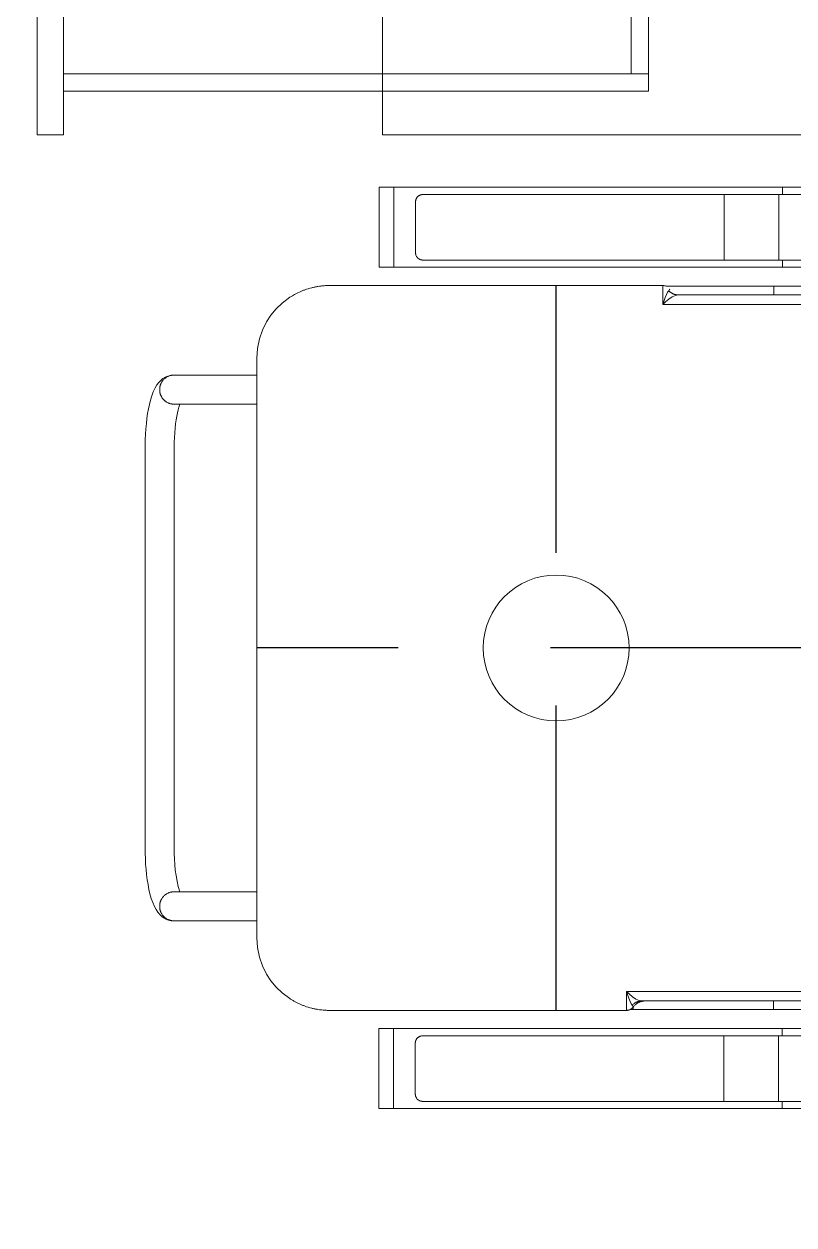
# Model space of a CAD drawing. Header units: feet. Extents: x 3067008 to 3074218, y -5466580 to -5451130.
# Drawn here: x 3072510 to 3073039, y -5455291 to -5454466 of the extents above; entities that cross this region are included whole.
import ezdxf

# ---------------------------------------------------------------- set-up
doc = ezdxf.new("R2010")
doc.units = ezdxf.units.FT
doc.header["$LTSCALE"] = 33
doc.header["$MEASUREMENT"] = 0
doc.linetypes.add('HIDDEN', pattern=[9.524999999999995, 6.349999999999997, -3.174999999999998])
for name, color, linetype, lineweight in [('LENS-DIM', 252, 'Continuous', 5), ('LENS-FURNITURE', 13, 'Continuous', 9), ('LK-FURNITURE', 13, 'Continuous', 9), ('LN-HATCH', 251, 'Continuous', 0)]:
    doc.layers.add(name, color=color, linetype=linetype, lineweight=lineweight)

# ---------------------------------------------------------------- blocks, each defined once
blk = doc.blocks.new('A$Ceb5d2849')
at = {"layer": 'LN-HATCH'}
h = blk.add_hatch(dxfattribs=at)
h.set_pattern_fill('ANSI32', color=256, scale=333, angle=180)
h.set_pattern_definition([(225, (-4855153.921545184, 5277309.766559889), (88.29995930067012, -88.29995930067015), []), (225, (-4855212.788184619, 5277309.766559889), (88.29995930067012, -88.29995930067015), [])])
edge = h.paths.add_edge_path()
edge.add_line((3911.997087976896, -6821.441672743297), (3911.997087976896, -9854.441672743298))
edge.add_line((3911.997087976896, -9854.441672743298), (4156.997087976895, -9854.441672743298))
edge.add_line((4156.997087976895, -9854.441672743298), (4156.997087976895, -6769.441672743297))
edge.add_line((4156.997087976895, -6769.441672743297), (3911.997087976896, -6769.441672743297))
edge = h.paths.add_edge_path()
edge.add_line((4156.997087976895, -3694.441672743298), (3911.997087976896, -3694.441672743298))
edge.add_line((3911.997087976896, -3694.441672743298), (3911.997087976896, -6514.441672743298))
edge.add_line((3911.997087976896, -6514.441672743298), (4156.997087976895, -6514.441672743298))
edge.add_line((4156.997087976895, -6571.441672742366), (4156.997087976895, -3698.258792048321))
h.paths.add_polyline_path([(4156.997087976895, -474.4416727432981), (3906.997087976895, -474.4416727432981), (3906.997087976895, -3434.441672743298), (4156.997087976895, -3434.441672743298)])
h.paths.add_polyline_path([(4156.997087976895, 1955.55832725577), (366.9970879768953, 1955.55832725577), (366.9970879768953, 1705.558327256702), (3906.997087976895, 1705.558327256702), (3906.997087976895, -224.4416727432981), (4156.997087976895, -224.4416727432981)])
edge = h.paths.add_edge_path()
edge.add_line((-2403.002912023105, 2980.558327257633), (-2153.002912023105, 2980.558327257633))
edge.add_line((-2183.002912023105, 2980.558327256702), (-2183.002912023105, 4135.558327257633))
edge.add_line((-2183.002912023105, 4135.558327257633), (-883.0029120231047, 4135.558327257633))
edge.add_line((-883.0029120231047, 4135.558327257633), (-883.0029120231047, 1705.55832725577))
edge.add_line((-883.0029120231047, 1705.55832725577), (131.9970879713073, 1705.55832725577))
edge.add_line((131.9970879713073, 1705.55832725577), (131.9970879713073, 1955.55832725577))
edge.add_line((131.9970879713073, 1955.55832725577), (-633.0029120231047, 1955.55832725577))
edge.add_line((-633.0029120231047, 1955.55832725577), (-633.0029120231047, 4385.558327257633))
edge.add_line((-633.0029120231047, 4385.558327257633), (-2403.002912023105, 4385.558327257633))
edge.add_line((-2403.002912023105, 4385.558327257633), (-2403.002912023105, 2987.834062271751))
edge = h.paths.add_edge_path()
edge.add_line((-2403.002912023105, 2698.558327257633), (-2403.002912023105, -291.4416727423668))
edge.add_line((-2403.002912023105, -259.4416727423668), (-2183.002912023105, -259.4416727423668))
edge.add_line((-2183.002912023105, -259.4416727423668), (-2183.002912023105, 2695.558327257634))
edge.add_line((-2183.002912023105, 2695.558327257634), (-2403.002912023105, 2695.558327257634))
h.paths.add_polyline_path([(-2153.002912023105, -529.4416727423667), (-2403.002912023105, -529.4416727423667), (-2403.002912023105, -3449.441672742367), (-2153.002912023105, -3449.441672742367)])
edge = h.paths.add_edge_path()
edge.add_line((-2403.002912023105, -6548.441672742367), (-2153.002912023105, -6548.441672742367))
edge.add_line((-2153.002912023105, -6571.441672743297), (-2153.002912023105, -3699.441672742367))
edge.add_line((-2153.002912023105, -3699.441672742367), (-2403.002912023105, -3699.441672742367))
edge.add_line((-2403.002912023105, -3699.441672742367), (-2403.002912023105, -6571.441672743297))
edge = h.paths.add_edge_path()
edge.add_line((-2403.002912023105, -6791.441672742367), (-2403.002912023105, -9911.441672742369))
edge.add_line((-2403.002912023105, -9876.441672742367), (-2153.002912023105, -9876.441672742367))
edge.add_line((-2153.002912023105, -9876.441672742367), (-2153.002912023105, -6796.441672742367))
edge.add_line((-2153.002912023105, -6796.441672742367), (-2403.002912023105, -6796.441672742367))
blk = doc.blocks.new('TRIAL SET CABINET 633x500')
blk.add_circle((0, 0), 50.09224864585668)
at = {"layer": 'LENS-FURNITURE'}
blk.add_lwpolyline([(119.4230440827086, -352.4817388160154), (119.4230440827086, -985.4817388160156), (-380.5769559172913, -985.4817388160156), (-380.5769559172913, -352.4817388160154)], close=True, dxfattribs=at)
at = {"layer": 'LENS-FURNITURE', "color": 146}
for points in [[(338.5359051078558, -352.4817388160154), (338.5359051078558, -985.4817388160156), (356.5359051078559, -985.4817388160156), (356.5359051078559, -352.4817388160154)], [(-63.4640948921442, -382.4817388160154), (-63.4640948921442, -394.4817388160154), (338.5359051078558, -394.4817388160154), (338.5359051078558, -382.4817388160154)], [(-63.4640948921442, -394.4817388160154), (-63.4640948921442, -943.4817388160153), (-51.4640948921442, -943.4817388160153), (-51.4640948921442, -394.4817388160154)]]:
    blk.add_lwpolyline(points, close=True, dxfattribs=at)
blk = doc.blocks.new('CHAIR UNIT')
at = {"layer": 'Defpoints', "linetype": 'HIDDEN'}
for p, q in [((0, 205.7260339055501), (0, -205.7260339055793)), ((-249.0004958324135, -2.91038e-11), (249.0004958324135, -2.91038e-11))]:
    blk.add_line(p, q, dxfattribs=at)
at = {"layer": 'LENS-FURNITURE'}
for points in [[(242.49951114133, 193.2353779623809), (242.49951114133, 83.9969220382045), (242.1708095986396, 81.9151460484427), (241.24861953035, 79.76032528525684), (239.7146791554987, 77.4046314021107), (237.6968173570931, 75.04893751713098), (235.9985264493153, 73.35064657812472), (236.0259181652218, 73.35977717363856), (236.4276644419879, 73.47847492835717), (238.071171679534, 73.9806577338313), (240.6825224813074, 74.86632558819838), (242.8099513817579, 75.72460165416123), (244.4169362522662, 76.54635533617692), (245.4578243121505, 77.29506424476858), (245.293473539874, 77.45028438343434), (245.1291230078787, 77.61463511944748), (244.8186827674508, 77.94333659339462), (244.5265035917981, 78.29029925834038), (244.3804141227156, 78.47291118727298), (244.243455067277, 78.65552311620556), (244.1156266629696, 78.83813504513819), (243.8599698543549, 79.22162009400198), (243.7504029916599, 79.42249321582494), (243.6317050000653, 79.62336633951053), (243.5221378989518, 79.82423946133349), (243.4217012096196, 80.02511258312734), (243.3303954117, 80.23511630046414), (243.2299587223679, 80.4359894222871), (243.1477835755795, 80.65512373886305), (243.0656081903726, 80.86512745619984), (242.9925634562969, 81.08426177091314), (242.9195187212899, 81.29426548822084), (242.791690078564, 81.73253411951009), (242.7369066476822, 81.96079902973727), (242.6912536285818, 82.17993334445055), (242.6456006094813, 82.40819825654035), (242.6090782433748, 82.62733257125365), (242.5725558754057, 82.85559748148079), (242.5451641604304, 83.0838623935706), (242.5086417924613, 83.54039221588754), (242.49951114133, 83.76865712797735), (242.49951114133, 83.9969220382045)], [(-248.4983128663152, 209.633929185482), (-248.4983128663152, 149.3902538124821)], [(-242.4995111394673, 209.633929185482), (-242.4995111394673, 149.3902538124821)], [(242.49951114133, 149.4724291795573), (242.49951114133, 209.7617575375771)], [(248.4983131065965, 149.4724291795573), (248.4983131065965, 209.7617575375771)], [(-235.998526209034, 193.4910346647375), (-236.5372317805886, 193.4910346647375), (-237.0850672870874, 193.5001652602513), (-238.1624777149409, 193.4819040654984), (-238.7103134598583, 193.4727734699845), (-239.2490187939257, 193.454512277094), (-239.796854538843, 193.4271204868273), (-240.335559871979, 193.399728698423), (-241.4129700604826, 193.3266839268326), (-241.9608060447499, 193.2810309436754), (-242.4995111394673, 193.2353779623809), (-242.4995111394673, 58.99734895897562), (-242.1799402479082, 56.97035654791398), (-241.2486192891374, 54.76075220605707), (-239.7512015206739, 52.45984190161107), (-237.6968173552305, 50.04936443979386), (-235.998526209034, 48.35107349889586), (-235.998526209034, 193.3905981029093)], [(-316.4938646722585, 155.188182556798), (-316.4938646722585, 187.0174417796661), (-311.4994284007698, 187.0174417796661), (-311.4994284007698, 155.188182556798)], [(-266.4947185218334, 155.188182556798), (-266.4947185218334, 187.0174417796661), (-261.5002822503448, 187.0174417796661), (-261.5002822503448, 155.188182556798)], [(261.500282490626, 155.3799250812444), (261.500282490626, 187.2091843059752), (266.4947185236961, 187.2091843059752), (266.4947185236961, 155.3799250812444)], [(-316.4938646722585, -111.7995882283139), (-316.4938646722585, 155.188182556798), (-311.4994284007698, 155.188182556798), (-311.4994284007698, -91.80358200351475), (-311.4902977496385, -91.967932739557), (-311.4902977496385, -92.1414140729757), (-311.4720366857946, -92.31489540453185), (-311.4537753826007, -92.479246140545), (-311.4263836666942, -92.65272747396375), (-311.3533389326185, -92.98142894601914), (-311.3076859135181, -93.15491027757523), (-311.262032895349, -93.31013041810363), (-311.1524655558169, -93.63883189015905), (-311.0794208208099, -93.79405203068745), (-311.0155069762841, -93.94927216932408), (-310.9333313517272, -94.10449230798986), (-310.8602866176517, -94.25058185114176), (-310.5863687451929, -94.6888504824019), (-310.4859322952107, -94.82580942817731), (-310.3763651940972, -94.95363777840976), (-310.2667978536338, -95.0905967260478), (-310.1481001004577, -95.21842507630934), (-309.9107045950368, -95.45582058391302), (-309.7828761907294, -95.5745183367689), (-309.6550480248406, -95.68408549414013), (-309.244171096012, -95.98539517779135), (-309.0980816278606, -96.07670114224312), (-308.9519921597093, -96.15887650934746), (-308.7967720385641, -96.24105187828535), (-308.486331560649, -96.38714141957462), (-308.1758913211524, -96.51496977166971), (-308.0115405488759, -96.56975335034076), (-307.6828392446041, -96.66105931482164), (-307.5184884732589, -96.69758170060234), (-307.3450070507825, -96.72497348900652), (-307.1806562785059, -96.75236527927338), (-307.0071750953794, -96.77975706954022), (-306.8428240846842, -96.78888766505409), (-306.6693429006264, -96.79801826243057), (-306.4958614781499, -96.79801826243057), (-271.4982854453847, -96.79801826243057), (-271.3248040229081, -96.79801826243057), (-271.1604532506317, -96.78888766505409), (-270.9869720665738, -96.77975706954022), (-270.8134906440973, -96.75236527927338), (-270.4847891014069, -96.69758170060234), (-270.3113079164177, -96.66105931482164), (-269.9826063737273, -96.56975335034076), (-269.8273862535134, -96.51496977166971), (-269.6630357205868, -96.4510555974848), (-269.5078153628856, -96.38714141957462), (-269.1973748840392, -96.24105187828535), (-269.0512854149565, -96.15887650934746), (-268.8960652947426, -96.07670114224312), (-268.7591064777225, -95.98539517779135), (-268.6130167711526, -95.88495861779666), (-268.3390988977626, -95.68408549414013), (-268.2112707318738, -95.5745183367689), (-268.0834423284978, -95.45582058391302), (-267.8460468221456, -95.21842507630934), (-267.7273490689695, -95.0905967260478), (-267.6177817294374, -94.95363777840976), (-267.5173452794552, -94.82580942817731), (-267.4169088285416, -94.6888504824019), (-267.3164721410722, -94.5427609392791), (-267.2251661028713, -94.3966713961272), (-267.060815570876, -94.10449230798986), (-266.9786401847377, -93.94927216932408), (-266.8508117804304, -93.63883189015905), (-266.7868974590674, -93.4744811541168), (-266.7321140281856, -93.31013041810363), (-266.6864610090852, -93.15491027757523), (-266.6408079899848, -92.98142894601914), (-266.5677632559091, -92.65272747396375), (-266.5403715409338, -92.479246140545), (-266.52211023774, -92.31489540453185), (-266.5038491729647, -91.967932739557), (-266.4947185218334, -91.80358200351475), (-266.4947185218334, 155.188182556798), (-261.5002822503448, 155.188182556798), (-261.5002822503448, -111.7995882283139)], [(-266.4947185218334, 152.7046603233902), (-311.4994284007698, 152.7046603233902)], [(-248.4983128663152, 50.67024499626132), (-248.4983128663152, 52.78854337180383), (-248.4983128663152, 149.3902538124821), (-242.4995111394673, 149.3902538124821), (-242.4995111394673, 61.32565105371759)], [(248.4983131065965, 75.64242628705688), (248.4983131065965, 149.4724291795573), (242.49951114133, 149.4724291795573), (242.49951114133, 83.8234407066484)], [(316.4938649134711, 155.3799250812444), (316.4938649134711, -111.6078457020048), (261.500282490626, -111.6078457020048), (261.500282490626, -121.6149794108642), (316.4938649134711, -121.6149794108642), (316.4938649134711, -111.6078457020048)], [(261.500282490626, -111.6078457020048), (261.500282490626, 155.3799250812444), (266.4947185236961, 155.3799250812444), (266.4947185236961, -91.61183947909738), (266.5038491748273, -91.7853208106244), (266.5129798268899, -91.94967154666664), (266.5221104780212, -92.12315288008541), (266.5403715427965, -92.29663421161241), (266.5677634961903, -92.46098494765465), (266.6042856257409, -92.6253356836969), (266.6408082311973, -92.79881701711562), (266.7321142684668, -93.12751848917105), (266.7868977002799, -93.28273862969942), (266.8416811311618, -93.44708936571259), (266.9147258661687, -93.60230950251572), (266.9786401875317, -93.75752964304407), (267.0608155727387, -93.91274978354342), (267.1429909579456, -94.0588393266953), (267.2251663440838, -94.2140594671946), (267.3164723813534, -94.35101841297), (267.4077784176916, -94.4971079561219), (267.5173452813178, -94.6340669018682), (267.6177819697187, -94.77102584950626), (267.7273493092506, -94.89885419973871), (267.8460470624268, -95.02668255186293), (268.0834423303604, -95.2640780576039), (268.2112707346679, -95.3827758123225), (268.3390991389751, -95.49234296783106), (268.6130170114338, -95.69321608965402), (268.7591064795852, -95.79365265148226), (268.8960655350238, -95.88495861779666), (269.0421550041065, -95.967133984901), (269.3525954829529, -96.13148472091417), (269.8182558426633, -96.32322724536058), (269.9826063755899, -96.37801082403166), (270.3113079182803, -96.46931678851251), (270.4756586905569, -96.50583917429321), (270.6491401130334, -96.54236156007391), (270.8134908843785, -96.56062275482692), (270.9869720693678, -96.58801454323113), (271.151322601363, -96.5971451406076), (271.4982854472473, -96.61540633352708), (306.4958617184311, -96.61540633352708), (306.6693431409076, -96.60627573612146), (306.8336939122528, -96.5971451406076), (307.007175097242, -96.58801454323113), (307.1806565197185, -96.56062275482692), (307.3450072910637, -96.54236156007391), (307.5093578239903, -96.50583917429321), (307.6828390080482, -96.46931678851251), (308.0115405507386, -96.37801082403166), (308.1667606718838, -96.32322724536058), (308.3311114422977, -96.25931307117573), (308.6415519211441, -96.13148472091417), (308.7967718029395, -96.0493093538389), (308.9428615104406, -95.967133984901), (309.0980816297233, -95.88495861779666), (309.2350404467434, -95.79365265148226), (309.3811301542446, -95.69321608965402), (309.6550480276346, -95.49234296783106), (309.782876431942, -95.3827758123225), (309.9107045978308, -95.2640780576039), (310.1481003407389, -95.02668255186293), (310.266798093915, -94.89885419973871), (310.3763651959598, -94.77102584950626), (310.5772380959243, -94.4971079561219), (310.6776750227437, -94.35101841297), (310.7689808215946, -94.2140594671946), (310.8511562068015, -94.0588393266953), (310.9333315929398, -93.91274978354342), (311.0155067406595, -93.75752964304407), (311.1433353833854, -93.44708936571259), (311.2072492279112, -93.28273862969942), (311.2620331356302, -93.12751848917105), (311.3533389344811, -92.79881701711562), (311.389861301519, -92.6253356836969), (311.4263836685568, -92.46098494765465), (311.4537756228819, -92.29663421161241), (311.4720366876572, -92.12315288008541), (311.4811673387885, -91.94967154666664), (311.4902979899198, -91.7853208106244), (311.4994284026325, -91.61183947909738), (311.4994284026325, 155.3799250812444)], [(311.4994284026325, 152.8964028478367), (266.4947185236961, 152.8964028478367)], [(-266.4947185218334, 115.2692148787901), (-311.4994284007698, 115.2692148787901)], [(311.4994284026325, 115.4518268077227), (266.4947185236961, 115.4518268077227)], [(246.5352347390726, 78.08942613651745), (246.1791414804757, 77.8702918199706), (245.4578243121505, 77.29506424476858)], [(248.4983131065965, 75.66981807732373), (248.6900555938482, 75.17676586922607), (248.7357086120173, 75.00328453583644), (248.7904920428992, 74.83893379979416), (248.8270146492869, 74.66545246637544), (248.8726674299687, 74.49197113484843), (248.9548428151756, 73.97152713645481), (248.9731041174382, 73.7980458049278), (248.9913651822135, 73.45108313995297), (249.0004958333448, 73.26847121102037), (249.0004958333448, -155.7268877471797)], [(-246.5626264531165, 53.09898365283153), (-246.179141478613, 53.39116273910621), (-245.8139175679534, 53.70160301827127), (-245.4669549614191, 54.03030449035577), (-245.1382534187287, 54.37726715716419), (-244.9739026464522, 54.55987908609677), (-244.6634624069556, 54.92510294209933), (-244.517372937873, 55.11684546840843), (-244.3804138824344, 55.30858799282579), (-244.2434548269957, 55.50946111464871), (-244.1064960099757, 55.70120364095783), (-243.9786678440869, 55.91120736015728), (-243.8599700909108, 56.11208048195113), (-243.62257434614, 56.53208791848737), (-243.5130072459578, 56.75122223133803), (-243.4125705566257, 56.96122595240012), (-243.3121341066435, 57.18036026525077), (-243.2208280693739, 57.39949457996408), (-243.0564775364473, 57.85602440414367), (-242.9103880673647, 58.31255422459799), (-242.7825594246387, 58.76908404874846), (-242.7277759937569, 59.00647955451859), (-242.6821229755879, 59.24387506395579), (-242.6364699564874, 59.47213997418294), (-242.5999475894496, 59.70953548364922), (-242.572555873543, 59.94693098939023), (-242.5451641585678, 60.1934570943704), (-242.50864155218, 60.66824810957768), (-242.4995111394673, 60.90564361718134), (-242.4995111394673, 61.14303912478499)], [(-249.0004958314821, -155.7268877471797), (-249.0004958314821, 48.26889812995796), (-248.9913651794195, 48.46064065812971), (-248.9822345282882, 48.6432525870623), (-248.973103877157, 48.83499511150876), (-248.954842813313, 49.01760704041225), (-248.9274508580566, 49.20021896934485), (-248.8909287303686, 49.39196149379132), (-248.8544061239809, 49.57457342272389), (-248.8087531058118, 49.75718535162741), (-248.7631000876427, 49.93066668504615), (-248.7083166558296, 50.11327861397878), (-248.5804882515222, 50.46024127892451), (-248.4343987833709, 50.80720394389937), (-248.3522233972326, 50.98068527728901), (-248.2700480110943, 51.14503601333126), (-248.1787419747561, 51.3093867493735), (-247.9778688363731, 51.61982702853856), (-247.8683017343283, 51.77504716906696), (-247.7587346322835, 51.92113671218976), (-247.6400368800387, 52.07635684899287), (-247.5213391268626, 52.21331579663092), (-247.2656825575977, 52.48723369184881), (-247.1287235012278, 52.62419263762422), (-246.9917644457892, 52.74289039050927), (-246.8548056278379, 52.87071874074172), (-246.7087161596865, 52.98941649548942), (-246.5626264531165, 53.09898365283153), (-246.2704475149512, 52.92550231941277), (-245.4578243102878, 52.29549116556881)], [(-248.4983128663152, 52.78854337180383), (-246.9461116660387, 52.78854337180383)], [(-249.0004958314821, -155.7268877471797), (-248.9913651794195, -156.256462341058), (-248.9822345282882, -156.7951675323129), (-248.973103877157, -157.3247421280539), (-248.954842813313, -157.8634473174461), (-248.9274508580566, -158.4021525068674), (-248.8544061239809, -159.4613016964868), (-248.8178839962929, -160.000006885879), (-248.7083166558296, -161.0591560736648), (-248.6535332240164, -161.5978612649195), (-248.5896189026535, -162.127435858798), (-248.5165741685778, -162.6570104526763), (-248.3522233972326, -163.7161596423247), (-248.2700480110943, -164.2366036388266), (-248.0691748727113, -165.295752828446), (-247.9687384227291, -165.8161968249478), (-247.859171083197, -166.3366408233414), (-247.7404733300209, -166.8662154172198), (-247.6217755768448, -167.3866594137216), (-247.493947410956, -167.8979728165723), (-247.2200295384973, -168.9388608114386), (-246.9278503628448, -169.9614876134436), (-246.7726300042123, -170.4728010144317), (-246.4439286999404, -171.4954278145451), (-246.2704475149512, -172.0067412173957), (-246.0969660924748, -172.5089240210072), (-245.914354018867, -173.0111068264814), (-245.7226115316152, -173.5132896319555), (-245.5308690443635, -174.0063418400532), (-245.3391267955303, -174.5085246455273), (-244.7091154251248, -175.9876812679577), (-244.4899812228978, -176.4716028805414), (-243.8051861822605, -177.9233677182928), (-243.0656079500914, -179.3477407639147), (-242.5542945712805, -180.2790615995764), (-242.289507349953, -180.7447220192698), (-242.015589476563, -181.2103824389632), (-241.741671603173, -181.6669122612801), (-241.1755745550618, -182.5799719077768), (-240.8833953794092, -183.0273711326881)], [(249.0004958333448, -155.7268877471797), (248.9913651822135, -156.256462341058), (248.9822345301509, -156.7951675323129), (248.9731041174382, -157.3247421280539), (248.9457121640444, -157.8634473174461), (248.9274510992691, -158.4021525068674), (248.8544063642621, -159.4613016964868), (248.8087533470243, -160.000006885879), (248.7631003279239, -160.5295814797864), (248.7083168961108, -161.0591560736648), (248.6535329874605, -161.5978612649195), (248.5804882533848, -162.127435858798), (248.5165741704404, -162.6570104526763), (248.3522233990953, -163.7161596423247), (248.2609173618257, -164.2366036388266), (248.1696115639061, -164.766178232705), (248.0691748745739, -165.295752828446), (247.968738425523, -165.8161968249478), (247.8591713234782, -166.3366408233414), (247.7404735703021, -166.8662154172198), (247.621775817126, -167.3866594137216), (247.4939474128187, -167.8979728165723), (247.2200293019414, -168.9388608114386), (246.9278503647074, -169.9614876134436), (246.7726302444935, -170.4728010144317), (246.4439289402217, -171.4954278145451), (246.2704472793266, -172.0067412173957), (246.0969660952687, -172.5089240210072), (245.9143542591482, -173.0111068264814), (245.7226117718965, -173.5132896319555), (245.5308690462262, -174.0063418400532), (245.3299961462616, -174.5085246455273), (245.1291230078787, -175.001576853625), (244.7091154269874, -175.9876812679577), (244.4899809863418, -176.4716028805414), (244.0334512777627, -177.4394461057091), (243.796056009829, -177.9233677182928), (243.5586602659896, -178.3981587316375), (243.0656081903726, -179.3477407639147), (242.8099513817579, -179.8134011836081), (242.0155897168442, -181.2103824389632), (241.7416716050357, -181.6669122612801), (241.1755745569244, -182.5799719077768), (240.8833956196904, -183.0273711326881), (236.8568024355918, -188.3779006520635), (232.9671683069319, -192.4044936858117), (228.6575268357992, -195.974556897243), (224.0100531708449, -199.0150455166586), (218.3308223355561, -201.8363998194691), (212.3594123255462, -203.8999146163405), (205.821905028075, -205.2603734877485), (199.0378718115389, -205.7260339055793), (198.9922192692756, -205.7260339055793)], [(-199.0013494417071, -205.7260339055793), (-199.0470024608075, -205.7260339055793), (-205.8219052646309, -205.2603734877485), (-212.3685427363962, -203.8999146163405), (-218.3308223336935, -201.8363998194691), (-224.0100534074008, -199.0150455166586), (-228.6575268339366, -195.974556897243), (-232.9671685425565, -192.4044936858117), (-236.8568024337292, -188.3779006520635), (-240.8833953794092, -183.0273711326881), (-240.8651343155652, -183.0547629211214), (-240.8576738061384, -183.0615499132545)], [(198.9922192692756, -205.7260339055793), (-199.0013494417071, -205.7260339055793)], [(-187.4967980645596, -205.7077727126889), (-187.4967980645596, -262.7192169455812), (-187.3598392475394, -264.5909892161144), (-186.9215706037357, -266.4536308930256), (-186.2367755640298, -268.1793136222986), (-185.341977449134, -269.7589068065863), (-184.2554363701492, -271.2015410469612), (-182.9862834559753, -272.5163469352119), (-181.5071267522871, -273.7398468590109), (-179.7449217615649, -274.9176938015153), (-177.5992315579206, -276.0772795511293), (-174.9878809954971, -277.2003429131), (-172.0386982373893, -278.2229697169387), (-168.9799483790993, -279.0903763783863), (-165.8298924826085, -279.8208240940876), (-162.5702697243541, -280.4508352498233), (-159.2010796256363, -280.9804098437016), (-155.7223224248737, -281.4278090705047), (-152.1613896004855, -281.783902332827), (-148.5182818667963, -282.0669508217252), (-144.8112595733254, -282.2678239454108), (-141.0677151512354, -282.3865216964332), (-137.497651675716, -282.4230440822138), (137.4976519159972, -282.4230440822138), (139.478991586715, -282.4047828893236), (143.2316666599363, -282.3226075222483), (146.9386887140571, -282.158256786206), (150.6000579893589, -281.9208612786024), (154.1701212264596, -281.5921598065179), (157.6488784272223, -281.1904135629011), (161.0180682875216, -280.7064919521799), (164.259429981932, -280.1403949706582), (167.3638328593224, -279.482992028381), (170.340407570824, -278.7251525205502), (173.1891536395997, -277.848615261697), (175.9283323688432, -276.825988459721), (178.6035970151424, -275.5659661501413), (180.7218955019489, -274.2968132413225), (182.4293172992766, -273.0093991433096), (183.8445596825331, -271.6580708692782), (185.0406676242128, -270.1971754378756), (186.0176413627341, -268.6267128491017), (186.7572195958345, -266.9284219082328), (187.2594025619328, -265.1388250047749), (187.4876676537096, -263.2853139252402), (187.4967980673535, -262.7192169455812), (187.4967980673535, -205.7077727126889)], [(-177.4987948704511, -272.4159103752463), (-177.2613993640988, -272.4250409707602), (-176.7866083532572, -272.4067797797324), (-176.3118173405528, -272.37025739206), (-176.0744220735505, -272.3428656017932), (-175.837026329711, -272.3063432178751), (-175.5996308233589, -272.2606902347179), (-175.3713659700006, -272.2241678507999), (-175.1339704636484, -272.1693842702662), (-174.9057056093588, -272.114600691595), (-174.4491759007796, -271.9867723413336), (-174.2209108080715, -271.9137275697722), (-173.9926459537819, -271.8315522008051), (-173.773511512205, -271.7493768337299), (-173.3352428674698, -271.5667649047973), (-173.1161086652428, -271.4663283429691), (-172.4860975332558, -271.1376268708846), (-172.2760937437415, -271.0189291180286), (-171.8743474669754, -270.7632724175346), (-171.4908624924719, -270.4893545241503), (-171.1073772795498, -270.1971754378756), (-170.9247654434293, -270.0419552973472), (-170.7512842584401, -269.8867351586814), (-170.4043214134872, -269.5580336847633), (-170.0756201092153, -269.2110710198176), (-169.9203999890014, -269.0375896882615), (-169.6099597495049, -268.6723658303963), (-169.4638700420037, -268.4806233040872), (-169.3269109856337, -268.2888807796699), (-169.1899524070322, -268.0880076578469), (-169.0621237643063, -267.8962651334004), (-168.9342953599989, -267.6953920097148), (-168.696899854578, -267.2753845732077), (-168.4777656514197, -266.8553771385341), (-168.3773289630189, -266.6362428219581), (-168.2860229257494, -266.4262391027587), (-168.1947173662484, -266.1979741925315), (-168.1034113280475, -265.9788398759556), (-168.0303663555532, -265.7597055631049), (-167.8842768874019, -265.303175740788), (-167.8203625660389, -265.0749108286982), (-167.7655791342258, -264.8375153210945), (-167.7107957024126, -264.6092504108675), (-167.6651426842436, -264.3718549014302), (-167.6194896660745, -264.1435899912031), (-167.5920979501679, -263.9061944817076), (-167.5555753447115, -263.6687989759957), (-167.5007919128984, -262.9566124531848), (-167.5007919128984, -262.7192169455812), (-167.5007919128984, -205.7260339055793)], [(177.4987951107323, -272.4159103752463), (177.2613993659615, -272.4250409707602), (176.7866085935384, -272.4067797797324), (176.3118175817653, -272.37025739206), (176.0744218379259, -272.3428656017932), (175.8370265699923, -272.3063432178751), (175.5996310645714, -272.2606902347179), (175.3713659718632, -272.2241678507999), (175.1339707039296, -272.1693842702662), (174.9057056121528, -272.114600691595), (174.4491756642237, -271.9867723413336), (174.2209108099341, -271.9137275697722), (173.9926459556445, -271.8315522008051), (173.7735117524862, -271.7493768337299), (173.335243107751, -271.5667649047973), (173.1161089055239, -271.4663283429691), (172.9061048775911, -271.3567611874605), (172.6869706735015, -271.2471940301184), (172.4860975351184, -271.1376268708846), (172.2760937456041, -271.0189291180286), (171.8743477072566, -270.7632724175346), (171.6826052200049, -270.6263134698966), (171.4817318432033, -270.4893545241503), (171.2991200070828, -270.3432649809983), (171.107377519831, -270.1971754378756), (170.9247656837105, -270.0419552973472), (170.7512840228155, -269.8867351586814), (170.4043214153498, -269.5580336847633), (169.9112693397328, -269.0375896882615), (169.7651798706502, -268.8549777593289), (169.609959512949, -268.6723658303963), (169.4638700438663, -268.4806233040872), (169.3269112268463, -268.2888807796699), (169.1899521704763, -268.0880076578469), (169.0621240045875, -267.8962651334004), (168.9342956002801, -267.6953920097148), (168.6969000957906, -267.2753845732077), (168.4777656532824, -266.8553771385341), (168.3773292042315, -266.6362428219581), (168.2768927533179, -266.4262391027587), (168.1947171296924, -266.1979741925315), (168.1034113308415, -265.9788398759556), (168.0303665958345, -265.7597055631049), (167.948190972209, -265.5314406510151), (167.8203628063202, -265.0749108286982), (167.765579374507, -264.8375153210945), (167.7107954667881, -264.6092504108675), (167.6651426870376, -264.3718549014302), (167.619489667937, -264.1435899912031), (167.5829673008993, -263.9061944817076), (167.5555755849926, -263.6687989759957), (167.500791914761, -262.9566124531848), (167.500791914761, -262.7192169455812), (167.500791914761, -205.7260339055793)], [(-187.4967980645596, -262.7192169455812), (-187.4785370007156, -263.1940079589258), (-187.4420143952593, -263.6687989759957), (-187.3689696602523, -264.1435899912031), (-187.3324475325644, -264.3718549014302), (-187.2867945134639, -264.6092504108675), (-187.2320106048137, -264.8375153210945), (-187.1772271730005, -265.0749108286982), (-187.1133128516376, -265.303175740788), (-186.9672233834863, -265.7597055631049), (-186.8941786494105, -265.9788398759556), (-186.8028728505595, -266.1979741925315), (-186.7115668132901, -266.4262391027587), (-186.6202607769519, -266.6362428219581), (-186.5198243260383, -266.8553771385341), (-186.3006898853928, -267.2753845732077), (-186.0632943790406, -267.6953920097148), (-185.9354659747332, -267.8962651334004), (-185.8076378088444, -268.0880076578469), (-185.6706787534058, -268.2888807796699), (-185.5245892852544, -268.4806233040872), (-185.3876304682344, -268.6723658303963), (-185.077189989388, -269.0375896882615), (-184.921969869174, -269.2110710198176), (-184.5932683255523, -269.5580336847633), (-184.246305719018, -269.8867351586814), (-183.881082046777, -270.1971754378756), (-183.6984699731693, -270.3432649809983), (-183.5067274859175, -270.4893545241503), (-183.1232422739267, -270.7632724175346), (-182.7214962346479, -271.0189291180286), (-182.5114924442023, -271.1376268708846), (-181.881481074728, -271.4663283429691), (-181.6623468715697, -271.5667649047973), (-181.2240782268345, -271.7493768337299), (-181.0049440246075, -271.8315522008051), (-180.7766791693866, -271.9137275697722), (-180.5484143160283, -271.9867723413336), (-180.0918843690306, -272.114600691595), (-179.863619275391, -272.1693842702662), (-179.6262240083888, -272.2241678507999), (-179.3979589156806, -272.2606902347179), (-179.160563647747, -272.3063432178751), (-178.9231681432575, -272.3428656017932), (-178.6857723984867, -272.37025739206), (-178.210981387645, -272.4067797797324), (-177.7361903749406, -272.4250409707602), (-177.4987948704511, -272.4159103752463)], [(167.500791914761, -258.6469709286757), (166.8068664623424, -258.8934970336559), (165.3551019504666, -259.3500268541102), (163.5928964838385, -259.8156872738036), (161.5385125558823, -260.281347693468), (159.2193409297615, -260.7287469184084), (156.6536433845758, -261.1396237575682), (153.8688113987445, -261.504847617296), (150.9104982288554, -261.8152878964611), (147.815225765109, -262.0709445969551), (144.6012560240924, -262.2535565258877), (141.3051106594503, -262.3722542806063), (138.1459243502468, -262.4179072619008), (137.4976519159972, -262.4179072619008), (-137.497651675716, -262.4179072619008)], [(177.4987951107323, -272.4159103752463), (177.7361906161532, -272.4250409707602), (178.2109813895076, -272.4067797797324), (178.6857726387679, -272.37025739206), (178.9231679067015, -272.3428656017932), (179.1605634121224, -272.3063432178751), (179.3888285048306, -272.2606902347179), (179.6262240111826, -272.2241678507999), (179.854488864541, -272.1693842702662), (180.0918843708932, -272.114600691595), (180.5484140794724, -271.9867723413336), (180.7766791721806, -271.9137275697722), (180.9958136137575, -271.8315522008051), (181.2240784680471, -271.7493768337299), (181.6623468734324, -271.5667649047973), (181.8814813150093, -271.4663283429691), (182.5114924460649, -271.1376268708846), (182.7123655853793, -271.0189291180286), (182.9223693758249, -270.8911007677671), (183.1141118621453, -270.7632724175346), (183.3149850014597, -270.6263134698966), (183.5067274887115, -270.4893545241503), (183.6984699759631, -270.3432649809983), (183.8810818111524, -270.1971754378756), (184.2463057208805, -269.8867351586814), (184.5932685667649, -269.5580336847633), (184.9219698710367, -269.2110710198176), (185.0771899912506, -269.0375896882615), (185.2324103489518, -268.8549777593289), (185.3784998189658, -268.6723658303963), (185.6706787552684, -268.2888807796699), (185.8076375722885, -268.0880076578469), (185.9354662150144, -267.8962651334004), (186.0632943809032, -267.6953920097148), (186.300690125674, -267.2753845732077), (186.519824327901, -266.8553771385341), (186.6202607788145, -266.6362428219581), (186.7115668151527, -266.4262391027587), (186.802872614935, -266.1979741925315), (186.9672233853489, -265.7597055631049), (187.11331309285, -265.303175740788), (187.1772274142131, -265.0749108286982), (187.2320108450949, -264.8375153210945), (187.286794276908, -264.6092504108675), (187.3324472960084, -264.3718549014302), (187.3689699014649, -264.1435899912031), (187.405492030084, -263.9061944817076), (187.4602757003158, -263.431403468363), (187.4785370025783, -263.1940079589258), (187.4967980673535, -262.7192169455812)]]:
    blk.add_lwpolyline(points, dxfattribs=at)
for points in [[(249.0004958333448, 73.27760180656333, 0.0042774242368321), (235.9985264493153, 73.35064657812472), (235.9985264493153, 193.3358145242091)], [(-248.9927867855877, 48.27711475553225, -0.0044596891030791), (-235.998526209034, 48.35107349889586), (-236.0259184017778, 48.36020409630146), (-236.4276644401252, 48.4789018491574), (-238.0803023288026, 48.98108465276891), (-240.6825224794447, 49.86675251086126), (-242.8099511414766, 50.72502857679499), (-244.4169364878908, 51.54678225511453), (-245.4578243102878, 52.29549116556881), (-245.2934737764299, 52.4507113060681), (-245.1291230050847, 52.61506204211037), (-244.8186825271696, 52.94376351230312), (-244.5265033505857, 53.29072617727796), (-244.3804138824344, 53.47333810621058), (-244.2434548269957, 53.65595003697672), (-244.1156266611069, 53.83856196590932), (-243.9877982567996, 54.03030449035577), (-243.8691005036235, 54.22204701666487), (-243.6317049982026, 54.62379326028166), (-243.5312685482204, 54.8246663821046), (-243.4217014461756, 55.02553950206493), (-243.3303954098374, 55.23554322312702), (-243.2390893725678, 55.43641634494997), (-243.1477833352983, 55.65555065780063), (-243.0656079500914, 55.86555437697096), (-242.9925632150844, 56.08468869357603), (-242.9195184810087, 56.29469241088372), (-242.7916903151199, 56.73296103844768), (-242.736906407401, 56.96122595240012), (-242.6912536267191, 57.18036026525077), (-242.6456006076187, 57.40862517734058), (-242.6090782415122, 57.62775949019124), (-242.572555873543, 57.85602440414367), (-242.5451641585678, 58.08428931437084), (-242.50864155218, 58.54081913665869), (-242.4995111394673, 58.76908404874846), (-242.4995111394673, 58.99734895897562)]]:
    blk.add_lwpolyline(points, format="xyb", dxfattribs=at)
for points in [[(316.4938649134711, 187.2091843059752), (311.4994284026325, 187.2091843059752), (311.4994284026325, 155.3799250812444), (316.4938649134711, 155.3799250812444)], [(-261.5002822503448, -111.7995882283139), (-316.4938646722585, -111.7995882283139), (-316.4938646722585, -121.7975913397967), (-261.5002822503448, -121.7975913397967)]]:
    blk.add_lwpolyline(points, close=True, dxfattribs=at)
blk.add_arc((-140.3767430530861, -164.0809483822668), 98.37909659551364, 253.9957013946063, 271.6770160365166, dxfattribs=at)

msp = doc.modelspace()

# ---------------------------------------------------------------- block references
at = {"layer": 'LENS-DIM', "color": 2}
msp.add_blockref('A$Ceb5d2849', (3069411.313276538, -5455515.528144094), dxfattribs=at)
at = {"layer": 'LENS-FURNITURE', "rotation": 180}
msp.add_blockref('TRIAL SET CABINET 633x500', (3072875.915367794, -5454894.470591898), dxfattribs=at)
at = {"layer": 'LK-FURNITURE', "xscale": -1, "rotation": 270}
msp.add_blockref('CHAIR UNIT', (3072875.915367794, -5454894.470591898), dxfattribs=at)

doc.saveas('drawing.dxf')
